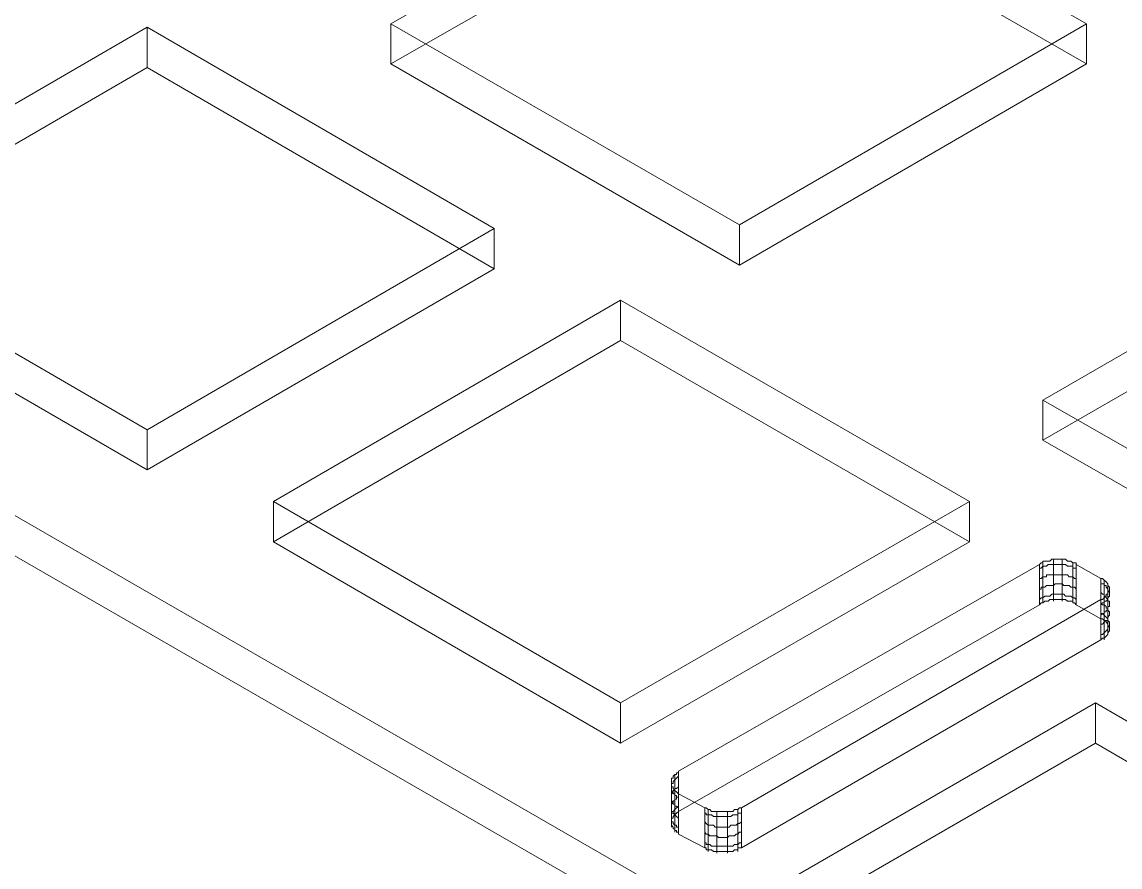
# Model space of a CAD drawing. Header units: millimetres. Extents: x 251 to 1800, y 172 to 1116.
# Drawn here: x 1088.8 to 1254.2, y 311.6 to 438.9 of the extents above; entities that cross this region are included whole.
import ezdxf

# ---------------------------------------------------------------- set-up
doc = ezdxf.new("R2010")
doc.units = ezdxf.units.MM

msp = doc.modelspace()

# ---------------------------------------------------------------- linework, layer by layer
at = {"color": 8, "lineweight": 0, "true_color": 0x808080}
for points in [[(1144.370012, 438.588891), (1196.884019, 468.62051)], [(1144.370012, 438.588891), (1196.884019, 468.62051)], [(1196.884019, 468.62051), (1249.150057, 438.588891)], [(1196.884019, 468.62051), (1249.150057, 438.588891)], [(1144.370012, 432.527463), (1196.884019, 462.559082)], [(1196.884019, 462.559082), (1249.150057, 432.527463)], [(1196.884019, 408.281752), (1144.370012, 438.588891)], [(1196.884019, 408.281752), (1144.370012, 438.588891)], [(1144.370012, 432.527463), (1144.370012, 438.588891)], [(1144.370012, 432.527463), (1144.370012, 438.588891)], [(1249.150057, 438.588891), (1196.884019, 408.281752)], [(1249.150057, 438.588891), (1196.884019, 408.281752)], [(1249.150057, 432.527463), (1249.150057, 438.588891)], [(1249.150057, 432.527463), (1249.150057, 438.588891)], [(1055.404784, 407.758265), (1107.670822, 438.065404)], [(1055.404784, 407.758265), (1107.670822, 438.065404)], [(1107.670822, 438.065404), (1159.936861, 407.758265)], [(1107.670822, 438.065404), (1159.936861, 407.758265)], [(1107.670822, 432.003976), (1107.670822, 438.065404)], [(1107.670822, 432.003976), (1107.670822, 438.065404)], [(1055.404784, 401.696837), (1107.670822, 432.003976)], [(1107.670822, 432.003976), (1159.936861, 401.696837)], [(1196.884019, 402.220324), (1144.370012, 432.527463)], [(1249.150057, 432.527463), (1196.884019, 402.220324)], [(1242.565142, 381.914541), (1295.106701, 412.22168)], [(1242.565142, 381.914541), (1295.106701, 412.22168)], [(1006.307219, 411.450226), (1185.009131, 308.405953)], [(1006.307219, 411.450226), (1185.009131, 308.405953)], [(1107.670822, 377.451126), (1055.404784, 407.758265)], [(1107.670822, 377.451126), (1055.404784, 407.758265)], [(1159.936861, 407.758265), (1107.670822, 377.451126)], [(1159.936861, 407.758265), (1107.670822, 377.451126)], [(1159.936861, 401.696837), (1159.936861, 407.758265)], [(1159.936861, 401.696837), (1159.936861, 407.758265)], [(1196.884019, 402.220324), (1196.884019, 408.281752)], [(1196.884019, 402.220324), (1196.884019, 408.281752)], [(1006.307219, 405.388798), (1185.009131, 302.344526)], [(1006.307219, 405.388798), (1185.009131, 302.344526)], [(1242.565142, 375.853113), (1295.106701, 406.160252)], [(1107.670822, 371.389698), (1055.404784, 401.696837)], [(1159.936861, 401.696837), (1107.670822, 371.389698)], [(1126.681664, 366.650764), (1178.947703, 396.957903)], [(1126.681664, 366.650764), (1178.947703, 396.957903)], [(1178.947703, 396.957903), (1231.489261, 366.650764)], [(1178.947703, 396.957903), (1231.489261, 366.650764)], [(1178.947703, 390.896475), (1178.947703, 396.957903)], [(1178.947703, 390.896475), (1178.947703, 396.957903)], [(1126.681664, 360.589336), (1178.947703, 390.896475)], [(1178.947703, 390.896475), (1231.489261, 360.589336)], [(1295.106701, 351.882922), (1242.565142, 381.914541)], [(1295.106701, 351.882922), (1242.565142, 381.914541)], [(1242.565142, 375.853113), (1242.565142, 381.914541)], [(1242.565142, 375.853113), (1242.565142, 381.914541)], [(1107.670822, 371.389698), (1107.670822, 377.451126)], [(1107.670822, 371.389698), (1107.670822, 377.451126)], [(1295.106701, 345.821494), (1242.565142, 375.853113)], [(1178.947703, 336.316073), (1126.681664, 366.650764)], [(1178.947703, 336.316073), (1126.681664, 366.650764)], [(1126.681664, 360.589336), (1126.681664, 366.650764)], [(1126.681664, 360.589336), (1126.681664, 366.650764)], [(1231.489261, 366.650764), (1178.947703, 336.316073)], [(1231.489261, 366.650764), (1178.947703, 336.316073)], [(1231.489261, 360.589336), (1231.489261, 366.650764)], [(1231.489261, 360.589336), (1231.489261, 366.650764)], [(1178.947703, 330.254645), (1126.681664, 360.589336)], [(1231.489261, 360.589336), (1178.947703, 330.254645)], [(1247.579596, 357.145343), (1247.579596, 357.420862), (1247.304077, 357.420862), (1247.056109, 357.420862), (1246.78059, 357.66883), (1246.532622, 357.66883), (1246.257103, 357.66883), (1245.981584, 357.944349), (1245.733616, 357.944349), (1245.458097, 357.944349), (1245.210129, 357.944349), (1244.93461, 357.944349), (1244.686642, 357.944349), (1244.411123, 357.944349), (1244.135603, 357.944349), (1243.887636, 357.944349), (1243.612116, 357.66883), (1243.364149, 357.66883), (1243.088629, 357.66883), (1242.840662, 357.66883), (1242.565142, 357.66883), (1242.565142, 357.420862), (1242.289623, 357.420862), (1242.041656, 357.145343)], [(1242.565142, 357.420862), (1242.565142, 351.607402), (1242.565142, 351.359435)], [(1244.135603, 357.944349), (1244.135603, 351.882922), (1244.135603, 351.607402)], [(1245.458097, 357.944349), (1245.458097, 351.882922), (1245.458097, 351.607402)], [(1247.056109, 357.420862), (1247.056109, 351.607402), (1247.056109, 351.359435)], [(1242.041656, 357.145343), (1187.654117, 326.039198)], [(1242.041656, 351.083915), (1242.041656, 357.145343)], [(1242.041656, 356.621856), (1242.289623, 356.621856), (1242.565142, 356.897376), (1242.840662, 356.897376), (1243.088629, 356.897376), (1243.364149, 357.145343), (1243.612116, 357.145343), (1243.887636, 357.145343), (1244.135603, 357.145343), (1244.411123, 357.145343), (1244.686642, 357.145343), (1244.93461, 357.145343), (1245.210129, 357.145343), (1245.458097, 357.145343), (1245.733616, 357.145343), (1245.981584, 357.145343), (1246.257103, 356.897376), (1246.532622, 356.897376), (1246.78059, 356.897376), (1247.056109, 356.897376), (1247.056109, 356.621856), (1247.304077, 356.621856), (1247.579596, 356.621856), (1247.579596, 356.346337)], [(1242.041656, 351.083915), (1242.041656, 357.145343)], [(1242.041656, 355.051395), (1242.289623, 355.051395), (1242.565142, 355.299363), (1242.840662, 355.299363), (1243.088629, 355.299363), (1243.088629, 355.574882), (1243.364149, 355.574882), (1243.612116, 355.574882), (1243.887636, 355.574882), (1244.135603, 355.574882), (1244.411123, 355.574882), (1244.686642, 355.574882), (1244.93461, 355.574882), (1245.210129, 355.574882), (1245.458097, 355.574882), (1245.733616, 355.574882), (1245.981584, 355.574882), (1246.257103, 355.574882), (1246.532622, 355.299363), (1246.78059, 355.299363), (1247.056109, 355.299363), (1247.304077, 355.051395), (1247.579596, 355.051395), (1247.579596, 354.775876)], [(1247.579596, 357.145343), (1247.579596, 351.083915)], [(1251.271557, 355.051395), (1247.579596, 357.145343)], [(1247.579596, 357.145343), (1247.579596, 351.083915)], [(1242.041656, 353.453382), (1242.289623, 353.453382), (1242.289623, 353.728902), (1242.565142, 353.728902), (1242.840662, 353.728902), (1243.088629, 353.976869), (1243.364149, 353.976869), (1243.612116, 353.976869), (1243.887636, 353.976869), (1244.135603, 353.976869), (1244.411123, 354.252389), (1244.686642, 354.252389), (1244.93461, 354.252389), (1245.210129, 354.252389), (1245.458097, 354.252389), (1245.733616, 353.976869), (1245.981584, 353.976869), (1246.257103, 353.976869), (1246.532622, 353.976869), (1246.78059, 353.728902), (1247.056109, 353.728902), (1247.304077, 353.728902), (1247.579596, 353.453382), (1247.579596, 353.205415)], [(1251.271557, 348.989967), (1251.271557, 355.051395)], [(1251.271557, 351.882922), (1251.547076, 351.882922), (1251.795044, 352.130889), (1252.070563, 352.406409), (1252.070563, 352.681928), (1252.318531, 352.681928), (1252.318531, 352.929896), (1252.59405, 353.205415), (1252.59405, 353.453382), (1252.59405, 353.728902), (1252.318531, 353.976869), (1252.318531, 354.252389), (1252.070563, 354.527908), (1251.795044, 354.775876), (1251.547076, 355.051395), (1251.271557, 355.051395)], [(1251.271557, 348.989967), (1251.271557, 355.051395)], [(1251.271557, 354.252389), (1251.547076, 354.252389), (1251.795044, 354.252389), (1251.795044, 353.976869), (1252.070563, 353.976869), (1252.070563, 353.728902), (1252.318531, 353.453382), (1252.318531, 353.205415), (1252.59405, 353.205415), (1252.59405, 352.929896), (1252.59405, 352.681928), (1252.59405, 352.406409), (1252.318531, 352.130889), (1252.318531, 351.882922), (1252.070563, 351.607402), (1251.795044, 351.607402), (1251.795044, 351.359435), (1251.547076, 351.359435), (1251.271557, 351.083915), (1251.271557, 350.835948)], [(1251.795044, 354.775876), (1251.795044, 348.714448), (1251.795044, 348.466481)], [(1252.318531, 353.976869), (1252.318531, 347.915442), (1252.318531, 347.667474)], [(1242.041656, 351.882922), (1242.289623, 352.130889), (1242.565142, 352.130889), (1242.840662, 352.406409), (1243.088629, 352.406409), (1243.364149, 352.406409), (1243.612116, 352.406409), (1243.887636, 352.681928), (1244.135603, 352.681928), (1244.411123, 352.681928), (1244.686642, 352.681928), (1244.93461, 352.681928), (1245.210129, 352.681928), (1245.458097, 352.681928), (1245.733616, 352.681928), (1245.981584, 352.406409), (1246.257103, 352.406409), (1246.532622, 352.406409), (1246.78059, 352.406409), (1247.056109, 352.130889), (1247.304077, 352.130889), (1247.579596, 351.882922), (1247.579596, 351.607402)], [(1251.271557, 352.929896), (1251.547076, 352.681928), (1251.795044, 352.681928), (1251.795044, 352.406409), (1252.070563, 352.406409), (1252.070563, 352.130889), (1252.318531, 351.882922), (1252.318531, 351.607402), (1252.59405, 351.607402), (1252.59405, 351.359435), (1252.59405, 351.083915), (1252.59405, 350.835948), (1252.318531, 350.835948), (1252.318531, 350.560428), (1252.318531, 350.284909), (1252.070563, 350.284909), (1252.070563, 350.036941), (1251.795044, 350.036941), (1251.795044, 349.761422), (1251.547076, 349.761422), (1251.271557, 349.513454), (1251.271557, 349.237935)], [(1252.318531, 352.929896), (1252.318531, 346.868468), (1252.318531, 346.6205)], [(1242.041656, 351.083915), (1187.654117, 319.97777)], [(1242.041656, 351.083915), (1187.654117, 319.97777)], [(1197.159538, 320.528809), (1251.271557, 351.882922)], [(1242.041656, 351.083915), (1242.289623, 351.359435), (1242.565142, 351.359435), (1242.840662, 351.607402), (1243.088629, 351.607402), (1243.364149, 351.607402), (1243.612116, 351.882922), (1243.887636, 351.882922), (1244.135603, 351.882922), (1244.411123, 351.882922), (1244.686642, 351.882922), (1244.93461, 351.882922), (1245.210129, 351.882922), (1245.458097, 351.882922), (1245.733616, 351.882922), (1245.981584, 351.882922), (1246.257103, 351.607402), (1246.532622, 351.607402), (1246.78059, 351.607402), (1247.056109, 351.607402), (1247.056109, 351.359435), (1247.304077, 351.359435), (1247.579596, 351.083915)], [(1242.041656, 351.083915), (1242.289623, 351.359435), (1242.565142, 351.359435), (1242.840662, 351.607402), (1243.088629, 351.607402), (1243.364149, 351.607402), (1243.612116, 351.882922), (1243.887636, 351.882922), (1244.135603, 351.882922), (1244.411123, 351.882922), (1244.686642, 351.882922), (1244.93461, 351.882922), (1245.210129, 351.882922), (1245.458097, 351.882922), (1245.733616, 351.882922), (1245.981584, 351.882922), (1246.257103, 351.607402), (1246.532622, 351.607402), (1246.78059, 351.607402), (1247.056109, 351.607402), (1247.056109, 351.359435), (1247.304077, 351.359435), (1247.579596, 351.083915)], [(1251.271557, 348.989967), (1247.579596, 351.083915)], [(1251.271557, 348.989967), (1247.579596, 351.083915)], [(1251.271557, 351.882922), (1251.271557, 345.821494)], [(1251.271557, 351.882922), (1251.271557, 345.821494)], [(1251.271557, 351.359435), (1251.547076, 351.083915), (1251.795044, 351.083915), (1252.070563, 350.835948), (1252.070563, 350.560428), (1252.318531, 350.560428), (1252.318531, 350.284909), (1252.59405, 350.036941), (1252.59405, 349.761422), (1252.59405, 349.513454), (1252.318531, 349.237935), (1252.318531, 348.989967), (1252.318531, 348.714448), (1252.070563, 348.714448), (1251.795044, 348.466481), (1251.547076, 348.190961), (1251.271557, 348.190961), (1251.271557, 347.915442)], [(1251.795044, 352.130889), (1251.795044, 346.069461), (1251.795044, 345.821494)], [(1251.271557, 349.761422), (1251.547076, 349.761422), (1251.795044, 349.513454), (1252.070563, 349.237935), (1252.318531, 348.989967), (1252.318531, 348.714448), (1252.59405, 348.466481), (1252.59405, 348.190961), (1252.59405, 347.915442), (1252.318531, 347.667474), (1252.318531, 347.391955), (1252.070563, 347.143987), (1251.795044, 346.868468), (1251.547076, 346.6205), (1251.271557, 346.6205), (1251.271557, 346.344981)], [(1251.271557, 348.989967), (1251.547076, 348.989967), (1251.795044, 348.714448), (1252.070563, 348.714448), (1252.070563, 348.466481), (1252.318531, 348.190961), (1252.318531, 347.915442), (1252.59405, 347.915442), (1252.59405, 347.667474), (1252.59405, 347.391955), (1252.59405, 347.143987), (1252.318531, 346.868468), (1252.318531, 346.6205), (1252.070563, 346.344981), (1251.795044, 346.069461), (1251.547076, 346.069461), (1251.271557, 345.821494)], [(1251.271557, 348.989967), (1251.547076, 348.989967), (1251.795044, 348.714448), (1252.070563, 348.714448), (1252.070563, 348.466481), (1252.318531, 348.190961), (1252.318531, 347.915442), (1252.59405, 347.915442), (1252.59405, 347.667474), (1252.59405, 347.391955), (1252.59405, 347.143987), (1252.318531, 346.868468), (1252.318531, 346.6205), (1252.070563, 346.344981), (1251.795044, 346.069461), (1251.547076, 346.069461), (1251.271557, 345.821494)], [(1197.159538, 314.467381), (1251.271557, 345.821494)], [(1197.159538, 314.467381), (1251.271557, 345.821494)], [(1178.947703, 330.254645), (1178.947703, 336.316073)], [(1178.947703, 330.254645), (1178.947703, 336.316073)], [(1250.472551, 336.316073), (1197.958544, 306.008934)], [(1250.472551, 336.316073), (1250.472551, 330.254645), (1197.958544, 299.947506)], [(1302.738589, 306.008934), (1250.472551, 336.316073)], [(1250.472551, 336.316073), (1250.472551, 330.254645)], [(1250.472551, 330.254645), (1197.958544, 299.947506)], [(1302.738589, 299.947506), (1250.472551, 330.254645)], [(1302.738589, 306.008934), (1302.738589, 299.947506), (1250.472551, 330.254645)], [(1187.654117, 326.039198), (1187.654117, 325.79123), (1187.378598, 325.79123), (1187.378598, 325.515711), (1187.13063, 325.515711), (1186.855111, 325.267743), (1186.855111, 324.992224), (1186.607143, 324.992224), (1186.607143, 324.744256), (1186.607143, 324.468737), (1186.607143, 324.193217), (1186.607143, 323.94525), (1186.607143, 323.669731), (1186.855111, 323.669731), (1186.855111, 323.421763), (1187.13063, 323.146244), (1187.378598, 322.898276), (1187.654117, 322.622757)], [(1187.654117, 326.039198), (1187.654117, 319.97777)], [(1187.654117, 326.039198), (1187.654117, 319.97777)], [(1187.654117, 322.09927), (1187.378598, 322.09927), (1187.378598, 322.374789), (1187.13063, 322.374789), (1187.13063, 322.622757), (1186.855111, 322.622757), (1186.855111, 322.898276), (1186.607143, 323.146244), (1186.607143, 323.421763), (1186.607143, 323.669731), (1186.607143, 323.94525), (1186.607143, 324.193217), (1186.855111, 324.193217), (1186.855111, 324.468737), (1187.13063, 324.744256), (1187.378598, 324.992224), (1187.654117, 325.267743), (1187.654117, 324.992224)], [(1186.607143, 324.744256), (1186.607143, 318.682829), (1186.607143, 318.407309)], [(1187.13063, 325.515711), (1187.13063, 319.454283), (1187.13063, 319.206316)], [(1186.607143, 323.94525), (1186.607143, 317.883822), (1186.607143, 317.608303)], [(1187.654117, 320.528809), (1187.378598, 320.776776), (1187.13063, 320.776776), (1187.13063, 321.052296), (1186.855111, 321.052296), (1186.855111, 321.300263), (1186.607143, 321.575783), (1186.607143, 321.82375), (1186.607143, 322.09927), (1186.607143, 322.374789), (1186.607143, 322.622757), (1186.855111, 322.898276), (1186.855111, 323.146244), (1187.13063, 323.146244), (1187.13063, 323.421763), (1187.378598, 323.421763), (1187.654117, 323.669731), (1187.654117, 323.421763)], [(1187.13063, 323.146244), (1187.13063, 317.084816), (1187.13063, 316.836848)], [(1187.654117, 316.561329), (1187.654117, 322.622757)], [(1187.654117, 316.561329), (1187.654117, 322.622757)], [(1187.654117, 322.622757), (1191.621597, 320.528809)], [(1187.654117, 318.930796), (1187.378598, 319.206316), (1187.13063, 319.454283), (1186.855111, 319.729803), (1186.855111, 319.97777), (1186.607143, 319.97777), (1186.607143, 320.253289), (1186.607143, 320.528809), (1186.607143, 320.776776), (1186.607143, 321.052296), (1186.855111, 321.300263), (1186.855111, 321.575783), (1187.13063, 321.575783), (1187.13063, 321.82375), (1187.378598, 321.82375), (1187.378598, 322.09927), (1187.654117, 322.09927), (1187.654117, 321.82375)], [(1187.654117, 317.360335), (1187.654117, 317.608303), (1187.378598, 317.608303), (1187.378598, 317.883822), (1187.13063, 317.883822), (1186.855111, 318.13179), (1186.855111, 318.407309), (1186.607143, 318.407309), (1186.607143, 318.682829), (1186.607143, 318.930796), (1186.607143, 319.206316), (1186.607143, 319.454283), (1186.607143, 319.729803), (1186.855111, 319.729803), (1186.855111, 319.97777), (1187.13063, 320.253289), (1187.378598, 320.528809), (1187.654117, 320.776776), (1187.654117, 320.528809)], [(1187.654117, 316.561329), (1187.654117, 316.836848), (1187.378598, 316.836848), (1187.378598, 317.084816), (1187.13063, 317.084816), (1187.13063, 317.360335), (1186.855111, 317.360335), (1186.855111, 317.608303), (1186.607143, 317.883822), (1186.607143, 318.13179), (1186.607143, 318.407309), (1186.607143, 318.682829), (1186.607143, 318.930796), (1186.855111, 318.930796), (1186.855111, 319.206316), (1187.13063, 319.454283), (1187.378598, 319.729803), (1187.654117, 319.97777)], [(1187.654117, 316.561329), (1187.654117, 316.836848), (1187.378598, 316.836848), (1187.378598, 317.084816), (1187.13063, 317.084816), (1187.13063, 317.360335), (1186.855111, 317.360335), (1186.855111, 317.608303), (1186.607143, 317.883822), (1186.607143, 318.13179), (1186.607143, 318.407309), (1186.607143, 318.682829), (1186.607143, 318.930796), (1186.855111, 318.930796), (1186.855111, 319.206316), (1187.13063, 319.454283), (1187.378598, 319.729803), (1187.654117, 319.97777)], [(1191.621597, 320.528809), (1191.621597, 314.467381)], [(1191.621597, 320.528809), (1191.869565, 320.528809), (1192.145084, 320.253289), (1192.420604, 320.253289), (1192.668571, 319.97777), (1192.944091, 319.97777), (1193.192058, 319.97777), (1193.467577, 319.97777), (1193.715545, 319.97777), (1193.991064, 319.97777), (1194.266584, 319.97777), (1194.514551, 319.97777), (1194.790071, 319.97777), (1195.038038, 319.97777), (1195.313558, 319.97777), (1195.561525, 319.97777), (1195.837045, 319.97777), (1196.112564, 320.253289), (1196.360532, 320.253289), (1196.636051, 320.253289), (1196.884019, 320.528809), (1197.159538, 320.528809)], [(1191.621597, 320.528809), (1191.621597, 314.467381)], [(1197.159538, 319.729803), (1196.884019, 319.729803), (1196.636051, 319.729803), (1196.636051, 319.454283), (1196.360532, 319.454283), (1196.112564, 319.454283), (1195.837045, 319.454283), (1195.561525, 319.206316), (1195.313558, 319.206316), (1195.038038, 319.206316), (1194.790071, 319.206316), (1194.514551, 319.206316), (1194.266584, 319.206316), (1193.991064, 319.206316), (1193.715545, 319.206316), (1193.467577, 319.206316), (1193.192058, 319.206316), (1192.944091, 319.206316), (1192.668571, 319.454283), (1192.420604, 319.454283), (1192.145084, 319.454283), (1191.869565, 319.454283), (1191.869565, 319.729803), (1191.621597, 319.729803), (1191.621597, 319.454283)], [(1192.145084, 320.253289), (1192.145084, 314.191862), (1192.145084, 313.916342)], [(1193.467577, 319.97777), (1193.467577, 313.916342), (1193.467577, 313.668375)], [(1195.038038, 319.97777), (1195.038038, 313.916342), (1195.038038, 313.668375)], [(1196.636051, 320.253289), (1196.636051, 314.191862), (1196.636051, 313.916342)], [(1197.159538, 314.467381), (1197.159538, 320.528809)], [(1197.159538, 314.467381), (1197.159538, 320.528809)], [(1197.159538, 318.407309), (1196.884019, 318.13179), (1196.636051, 318.13179), (1196.360532, 317.883822), (1196.112564, 317.883822), (1195.837045, 317.883822), (1195.561525, 317.883822), (1195.313558, 317.608303), (1195.038038, 317.608303), (1194.790071, 317.608303), (1194.514551, 317.608303), (1194.266584, 317.608303), (1193.991064, 317.608303), (1193.715545, 317.608303), (1193.467577, 317.608303), (1193.192058, 317.608303), (1192.944091, 317.883822), (1192.668571, 317.883822), (1192.420604, 317.883822), (1192.145084, 317.883822), (1191.869565, 318.13179), (1191.621597, 318.407309), (1191.621597, 318.13179)], [(1187.654117, 316.561329), (1191.621597, 314.467381)], [(1187.654117, 316.561329), (1191.621597, 314.467381)], [(1197.159538, 316.836848), (1196.884019, 316.836848), (1196.636051, 316.561329), (1196.360532, 316.561329), (1196.112564, 316.313361), (1195.837045, 316.313361), (1195.561525, 316.313361), (1195.313558, 316.313361), (1195.038038, 316.037842), (1194.790071, 316.037842), (1194.514551, 316.037842), (1194.266584, 316.037842), (1193.991064, 316.037842), (1193.715545, 316.037842), (1193.467577, 316.313361), (1193.192058, 316.313361), (1192.944091, 316.313361), (1192.668571, 316.313361), (1192.420604, 316.313361), (1192.145084, 316.561329), (1191.869565, 316.561329), (1191.621597, 316.836848), (1191.621597, 316.561329)], [(1197.159538, 315.238836), (1196.884019, 315.238836), (1196.636051, 314.990868), (1196.360532, 314.990868), (1196.112564, 314.990868), (1195.837045, 314.715349), (1195.561525, 314.715349), (1195.313558, 314.715349), (1195.038038, 314.715349), (1194.790071, 314.715349), (1194.514551, 314.715349), (1194.266584, 314.715349), (1193.991064, 314.715349), (1193.715545, 314.715349), (1193.467577, 314.715349), (1193.192058, 314.715349), (1192.944091, 314.715349), (1192.668571, 314.715349), (1192.420604, 314.990868), (1192.145084, 314.990868), (1191.869565, 314.990868), (1191.869565, 315.238836), (1191.621597, 315.238836), (1191.621597, 314.990868)], [(1197.159538, 314.467381), (1196.884019, 314.467381), (1196.636051, 314.467381), (1196.636051, 314.191862), (1196.360532, 314.191862), (1196.112564, 314.191862), (1195.837045, 313.916342), (1195.561525, 313.916342), (1195.313558, 313.916342), (1195.038038, 313.916342), (1194.790071, 313.916342), (1194.514551, 313.916342), (1194.266584, 313.916342), (1193.991064, 313.916342), (1193.715545, 313.916342), (1193.467577, 313.916342), (1193.192058, 313.916342), (1192.944091, 313.916342), (1192.668571, 314.191862), (1192.420604, 314.191862), (1192.145084, 314.191862), (1191.869565, 314.191862), (1191.869565, 314.467381), (1191.621597, 314.467381)], [(1197.159538, 314.467381), (1196.884019, 314.467381), (1196.636051, 314.467381), (1196.636051, 314.191862), (1196.360532, 314.191862), (1196.112564, 314.191862), (1195.837045, 313.916342), (1195.561525, 313.916342), (1195.313558, 313.916342), (1195.038038, 313.916342), (1194.790071, 313.916342), (1194.514551, 313.916342), (1194.266584, 313.916342), (1193.991064, 313.916342), (1193.715545, 313.916342), (1193.467577, 313.916342), (1193.192058, 313.916342), (1192.944091, 313.916342), (1192.668571, 314.191862), (1192.420604, 314.191862), (1192.145084, 314.191862), (1191.869565, 314.191862), (1191.869565, 314.467381), (1191.621597, 314.467381)]]:
    msp.add_lwpolyline(points, dxfattribs=at)
for points in [[(1249.150057, 432.527463), (1196.884019, 402.220324), (1144.370012, 432.527463), (1196.884019, 462.559082)], [(1107.670822, 432.003976), (1159.936861, 401.696837), (1107.670822, 371.389698), (1055.404784, 401.696837)], [(1347.372739, 375.853113), (1295.106701, 345.821494), (1242.565142, 375.853113), (1295.106701, 406.160252)], [(1178.947703, 390.896475), (1231.489261, 360.589336), (1178.947703, 330.254645), (1126.681664, 360.589336)], [(1251.271557, 355.051395), (1247.579596, 357.145343), (1247.579596, 357.420862), (1247.304077, 357.420862), (1247.056109, 357.420862), (1246.78059, 357.66883), (1246.532622, 357.66883), (1246.257103, 357.66883), (1245.981584, 357.944349), (1245.733616, 357.944349), (1245.458097, 357.944349), (1245.210129, 357.944349), (1244.93461, 357.944349), (1244.686642, 357.944349), (1244.411123, 357.944349), (1244.135603, 357.944349), (1243.887636, 357.944349), (1243.612116, 357.66883), (1243.364149, 357.66883), (1243.088629, 357.66883), (1242.840662, 357.66883), (1242.565142, 357.66883), (1242.565142, 357.420862), (1242.289623, 357.420862), (1242.041656, 357.145343), (1187.654117, 326.039198), (1187.654117, 325.79123), (1187.378598, 325.79123), (1187.378598, 325.515711), (1187.13063, 325.515711), (1186.855111, 325.267743), (1186.855111, 324.992224), (1186.607143, 324.992224), (1186.607143, 324.744256), (1186.607143, 324.468737), (1186.607143, 324.193217), (1186.607143, 323.94525), (1186.607143, 323.669731), (1186.855111, 323.669731), (1186.855111, 323.421763), (1187.13063, 323.146244), (1187.378598, 322.898276), (1187.654117, 322.622757), (1191.621597, 320.528809), (1191.869565, 320.528809), (1192.145084, 320.253289), (1192.420604, 320.253289), (1192.668571, 319.97777), (1192.944091, 319.97777), (1193.192058, 319.97777), (1193.467577, 319.97777), (1193.715545, 319.97777), (1193.991064, 319.97777), (1194.266584, 319.97777), (1194.514551, 319.97777), (1194.790071, 319.97777), (1195.038038, 319.97777), (1195.313558, 319.97777), (1195.561525, 319.97777), (1195.837045, 319.97777), (1196.112564, 320.253289), (1196.360532, 320.253289), (1196.636051, 320.253289), (1196.884019, 320.528809), (1197.159538, 320.528809), (1251.271557, 351.882922), (1251.547076, 351.882922), (1251.795044, 352.130889), (1252.070563, 352.406409), (1252.070563, 352.681928), (1252.318531, 352.681928), (1252.318531, 352.929896), (1252.59405, 353.205415), (1252.59405, 353.453382), (1252.59405, 353.728902), (1252.318531, 353.976869), (1252.318531, 354.252389), (1252.070563, 354.527908), (1251.795044, 354.775876), (1251.547076, 355.051395)], [(1302.738589, 306.008934), (1250.472551, 336.316073), (1197.958544, 306.008934), (1250.472551, 275.701795)]]:
    msp.add_lwpolyline(points, close=True, dxfattribs=at)

doc.saveas('drawing.dxf')
